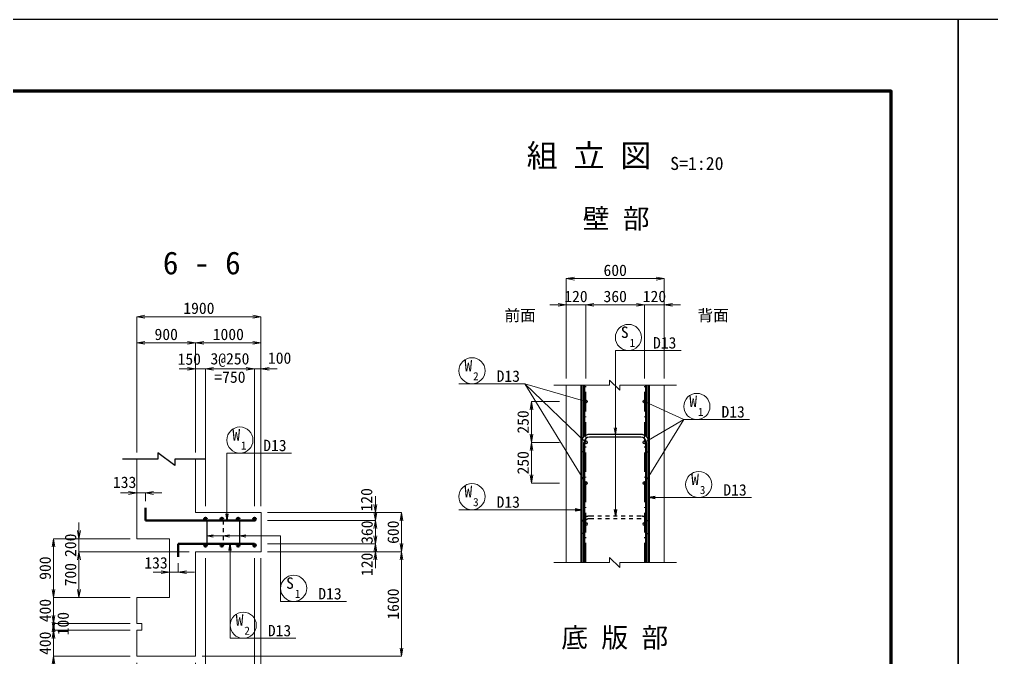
# Model space of a CAD drawing. Header units: millimetres. Extents: x 169470 to 758170, y -17820 to 11880.
# Drawn here: x 449460 to 464332, y 2110 to 11880 of the extents above; entities that cross this region are included whole.
import ezdxf
from ezdxf.enums import TextEntityAlignment as Align

# ---------------------------------------------------------------- set-up
doc = ezdxf.new("R2010")
doc.units = ezdxf.units.MM
doc.header["$LTSCALE"] = 50
doc.header["$PDSIZE"] = 300
for name, pattern in [('CONTINU', [0]), ('SXF_一点短鎖線', [9.25, 6, -1.5, 0.25, -1.5]), ('SXF_跳び破線', [12, 6, -6])]:
    doc.linetypes.add(name, pattern=pattern)
doc.layers.get('Defpoints').update_dxf_attribs({"color": 151})
for name, color, linetype, lineweight in [('D-BGD', 7, 'Continuous', 13), ('D-BMK', 2, 'SXF_一点短鎖線', 13), ('D-STR', 1, 'Continuous', 50), ('D-STR-DIM', 7, 'Continuous', 13), ('D-STR-HTXT', 7, 'Continuous', 13), ('D-STR-STR2', 6, 'Continuous', 25), ('D-STR-STR2 @ 1', 6, 'Continuous', 25), ('D-STR-STR3', 4, 'Continuous', 25), ('D-STR-TXT', 7, 'Continuous', 13), ('D-TTL', 2, 'Continuous', 140)]:
    doc.layers.add(name, color=color, linetype=linetype, lineweight=lineweight)
doc.styles.add('MS ゴシック', font='MS Gothic.ttf')
doc.styles.add('YOKO_GOTHIC', font='MS Gothic.ttf')
doc.dimstyles.new('DIM-50', dxfattribs={"dimscale": 50, "dimtxt": 3.5, "dimasz": 2.5, "dimexe": 0, "dimexo": 2, "dimgap": 0.8, "dimtad": 1, "dimdec": 0, "dimzin": 1, "dimdsep": 46, "dimtxsty": 'MS ゴシック', "dimblk": 'OPEN', "dimcen": 0.1, "dimclrd": 256, "dimclre": 256, "dimclrt": 256, "dimaunit": 1, "dimadec": 3, "dimazin": 0, "dimtfac": 1, "dimtdec": 0, "dimtix": 1, "dimtmove": 2, "dimatfit": 3, "dimldrblk": 'OPEN', "dimfxl": 1, "dimlwd": -1, "dimlwe": -1, "dimarcsym": 2})
doc.dimstyles.new('DIM-50-20', dxfattribs={"dimscale": 50, "dimtxt": 3.5, "dimasz": 2.5, "dimexe": 0, "dimexo": 2, "dimgap": 0.8, "dimtad": 1, "dimdec": 0, "dimlfac": 0.4, "dimzin": 1, "dimdsep": 46, "dimtxsty": 'MS ゴシック', "dimblk": 'OPEN', "dimcen": 0.1, "dimclrd": 256, "dimclre": 256, "dimclrt": 256, "dimaunit": 1, "dimadec": 3, "dimazin": 0, "dimtfac": 1, "dimtdec": 0, "dimtix": 1, "dimtmove": 2, "dimatfit": 3, "dimldrblk": 'OPEN', "dimfxl": 1, "dimlwd": -1, "dimlwe": -1, "dimarcsym": 2})
doc.dimstyles.new('S50', dxfattribs={"dimscale": 50, "dimtxt": 3.5, "dimasz": 2, "dimexe": 1, "dimexo": 1, "dimgap": 1, "dimtad": 1, "dimdec": 0, "dimzin": 1, "dimdsep": 46, "dimtxsty": 'YOKO_GOTHIC', "dimblk": 'OPEN', "dimcen": 0, "dimclrd": 256, "dimclre": 256, "dimclrt": 256, "dimaunit": 1, "dimadec": 3, "dimazin": 0, "dimtfac": 1, "dimtdec": 0, "dimtix": 1, "dimtmove": 2, "dimatfit": 3, "dimldrblk": 'OPEN', "dimfxl": 1, "dimlwd": -1, "dimlwe": -1, "dimarcsym": 0})

# ---------------------------------------------------------------- blocks, each defined once
blk = doc.blocks.new('_Open')
at = {"color": 0, "linetype": 'ByBlock', "lineweight": -2}
for p, q in [((-1, 0.17), (0, 0)), ((-1, -0.17), (0, 0)), ((0, 0), (-1, 0))]:
    blk.add_line(p, q, dxfattribs=at)
blk = doc.blocks.new('*D612')
at = {"layer": 'D-STR-DIM', "transparency": 16777216}
for p, q in [((449981, 2654), (449981, 2779)), ((451155, 2529), (449981, 2529)), ((449981, 2129), (449981, 2529)), ((451155, 2129), (449981, 2129)), ((449981, 2004), (449981, 1879))]:
    blk.add_line(p, q, dxfattribs=at)
at = {"layer": 'Defpoints', "color": 0, "transparency": 16777216}
for p in [(449981, 2529), (451255, 2529), (451255, 2129)]:
    blk.add_point(p, dxfattribs=at)
at = {"layer": 'D-STR-DIM', "transparency": 16777216, "xscale": 125, "yscale": 125, "zscale": 125}
for p, rotation in [((449981, 2529), 270), ((449981, 2129), 90)]:
    blk.add_blockref('_Open', p, dxfattribs=dict(at, rotation=rotation))
at = {"layer": 'D-STR-DIM', "transparency": 16777216, "insert": (449854, 2329), "char_height": 175, "attachment_point": 5, "rotation": 90, "style": 'MS ゴシック'}
blk.add_mtext('400', dxfattribs=at)
blk = doc.blocks.new('*D613')
at = {"layer": 'D-STR-DIM', "transparency": 16777216}
for p, q in [((449981, 2754), (449981, 2879)), ((451155, 2629), (449981, 2629)), ((449981, 2529), (449981, 2629)), ((451155, 2529), (449981, 2529)), ((449981, 2404), (449981, 2279))]:
    blk.add_line(p, q, dxfattribs=at)
at = {"layer": 'Defpoints', "color": 0, "transparency": 16777216}
for p in [(449981, 2629), (451255, 2629), (451255, 2529)]:
    blk.add_point(p, dxfattribs=at)
at = {"layer": 'D-STR-DIM', "transparency": 16777216, "xscale": 125, "yscale": 125, "zscale": 125}
for p, rotation in [((449981, 2629), 270), ((449981, 2529), 90)]:
    blk.add_blockref('_Open', p, dxfattribs=dict(at, rotation=rotation))
at = {"layer": 'D-STR-DIM', "transparency": 16777216, "insert": (450129, 2629), "char_height": 175, "attachment_point": 5, "rotation": 90, "style": 'MS ゴシック'}
blk.add_mtext('100', dxfattribs=at)
blk = doc.blocks.new('*D614')
at = {"layer": 'D-STR-DIM', "transparency": 16777216}
for p, q in [((449981, 3154), (449981, 3279)), ((451155, 3029), (449981, 3029)), ((449981, 2629), (449981, 3029)), ((451155, 2629), (449981, 2629)), ((449981, 2504), (449981, 2379))]:
    blk.add_line(p, q, dxfattribs=at)
at = {"layer": 'Defpoints', "color": 0, "transparency": 16777216}
for p in [(449981, 3029), (451255, 3029), (451255, 2629)]:
    blk.add_point(p, dxfattribs=at)
at = {"layer": 'D-STR-DIM', "transparency": 16777216, "xscale": 125, "yscale": 125, "zscale": 125}
for p, rotation in [((449981, 3029), 270), ((449981, 2629), 90)]:
    blk.add_blockref('_Open', p, dxfattribs=dict(at, rotation=rotation))
at = {"layer": 'D-STR-DIM', "transparency": 16777216, "insert": (449854, 2829), "char_height": 175, "attachment_point": 5, "rotation": 90, "style": 'MS ゴシック'}
blk.add_mtext('400', dxfattribs=at)
blk = doc.blocks.new('*D615')
at = {"layer": 'D-STR-DIM', "transparency": 16777216}
for p, q in [((452055, 3729), (450370, 3729)), ((450370, 3154), (450370, 3604)), ((451155, 3029), (450370, 3029))]:
    blk.add_line(p, q, dxfattribs=at)
at = {"layer": 'Defpoints', "color": 0, "transparency": 16777216}
for p in [(450370, 3729), (452155, 3729), (451255, 3029)]:
    blk.add_point(p, dxfattribs=at)
at = {"layer": 'D-STR-DIM', "transparency": 16777216, "xscale": 125, "yscale": 125, "zscale": 125}
for p, rotation in [((450370, 3729), 90), ((450370, 3029), 270)]:
    blk.add_blockref('_Open', p, dxfattribs=dict(at, rotation=rotation))
at = {"layer": 'D-STR-DIM', "transparency": 16777216, "insert": (450242, 3379), "char_height": 175, "attachment_point": 5, "rotation": 90, "style": 'MS ゴシック'}
blk.add_mtext('700', dxfattribs=at)
blk = doc.blocks.new('*D616')
at = {"layer": 'D-STR-DIM', "transparency": 16777216}
for p, q in [((450370, 4054), (450370, 4179)), ((451155, 3929), (450370, 3929)), ((450370, 3729), (450370, 3929)), ((452055, 3729), (450370, 3729)), ((450370, 3604), (450370, 3479))]:
    blk.add_line(p, q, dxfattribs=at)
at = {"layer": 'Defpoints', "color": 0, "transparency": 16777216}
for p in [(450370, 3929), (451255, 3929), (452155, 3729)]:
    blk.add_point(p, dxfattribs=at)
at = {"layer": 'D-STR-DIM', "transparency": 16777216, "xscale": 125, "yscale": 125, "zscale": 125}
for p, rotation in [((450370, 3929), 270), ((450370, 3729), 90)]:
    blk.add_blockref('_Open', p, dxfattribs=dict(at, rotation=rotation))
at = {"layer": 'D-STR-DIM', "transparency": 16777216, "insert": (450242, 3829), "char_height": 175, "attachment_point": 5, "rotation": 90, "style": 'MS ゴシック'}
blk.add_mtext('200', dxfattribs=at)
blk = doc.blocks.new('*D617')
at = {"layer": 'D-STR-DIM', "transparency": 16777216}
for p, q in [((451155, 3929), (449981, 3929)), ((449981, 3804), (449981, 3154)), ((451155, 3029), (449981, 3029))]:
    blk.add_line(p, q, dxfattribs=at)
at = {"layer": 'Defpoints', "color": 0, "transparency": 16777216}
for p in [(451255, 3929), (449981, 3029), (451255, 3029)]:
    blk.add_point(p, dxfattribs=at)
at = {"layer": 'D-STR-DIM', "transparency": 16777216, "xscale": 125, "yscale": 125, "zscale": 125}
for p, rotation in [((449981, 3929), 90), ((449981, 3029), 270)]:
    blk.add_blockref('_Open', p, dxfattribs=dict(at, rotation=rotation))
at = {"layer": 'D-STR-DIM', "transparency": 16777216, "insert": (449854, 3479), "char_height": 175, "attachment_point": 5, "rotation": 90, "style": 'MS ゴシック'}
blk.add_mtext('900', dxfattribs=at)
blk = doc.blocks.new('a')
at = {"layer": 'D-STR-STR2', "lineweight": 50}
for radius in [20, 10]:
    blk.add_circle((0, 0), radius, dxfattribs=at)
blk = doc.blocks.new('*D618')
at = {"layer": 'D-STR-DIM', "transparency": 16777216}
for p, q in [((452155, 5248), (452155, 6929)), ((452280, 6929), (453030, 6929)), ((453155, 4429), (453155, 6929))]:
    blk.add_line(p, q, dxfattribs=at)
at = {"layer": 'Defpoints', "color": 0, "transparency": 16777216}
for p in [(453155, 6929), (452155, 5148), (453155, 4329)]:
    blk.add_point(p, dxfattribs=at)
at = {"layer": 'D-STR-DIM', "transparency": 16777216, "xscale": 125, "yscale": 125, "zscale": 125, "rotation": 180}
blk.add_blockref('_Open', (452155, 6929), dxfattribs=at)
at = {"layer": 'D-STR-DIM', "transparency": 16777216, "xscale": 125, "yscale": 125, "zscale": 125}
blk.add_blockref('_Open', (453155, 6929), dxfattribs=at)
at = {"layer": 'D-STR-DIM', "transparency": 16777216, "insert": (452655, 7057), "char_height": 175, "attachment_point": 5, "style": 'MS ゴシック'}
blk.add_mtext('1000', dxfattribs=at)
blk = doc.blocks.new('*D619')
at = {"layer": 'D-STR-DIM', "transparency": 16777216}
for p, q in [((451255, 5248), (451255, 6929)), ((451380, 6929), (452030, 6929)), ((452155, 5248), (452155, 6929))]:
    blk.add_line(p, q, dxfattribs=at)
at = {"layer": 'Defpoints', "color": 0, "transparency": 16777216}
for p in [(452155, 6929), (451255, 5148), (452155, 5148)]:
    blk.add_point(p, dxfattribs=at)
at = {"layer": 'D-STR-DIM', "transparency": 16777216, "xscale": 125, "yscale": 125, "zscale": 125, "rotation": 180}
blk.add_blockref('_Open', (451255, 6929), dxfattribs=at)
at = {"layer": 'D-STR-DIM', "transparency": 16777216, "xscale": 125, "yscale": 125, "zscale": 125}
blk.add_blockref('_Open', (452155, 6929), dxfattribs=at)
at = {"layer": 'D-STR-DIM', "transparency": 16777216, "insert": (451705, 7057), "char_height": 175, "attachment_point": 5, "style": 'MS ゴシック'}
blk.add_mtext('900', dxfattribs=at)
blk = doc.blocks.new('*D620')
at = {"layer": 'D-STR-DIM', "transparency": 16777216}
for p, q in [((452305, 4429), (452305, 6529)), ((452430, 6529), (452930, 6529)), ((453055, 4429), (453055, 6529))]:
    blk.add_line(p, q, dxfattribs=at)
at = {"layer": 'Defpoints', "color": 0, "transparency": 16777216}
for p in [(453055, 6529), (452305, 4329), (453055, 4329)]:
    blk.add_point(p, dxfattribs=at)
at = {"layer": 'D-STR-DIM', "transparency": 16777216, "xscale": 125, "yscale": 125, "zscale": 125, "rotation": 180}
blk.add_blockref('_Open', (452305, 6529), dxfattribs=at)
at = {"layer": 'D-STR-DIM', "transparency": 16777216, "xscale": 125, "yscale": 125, "zscale": 125}
blk.add_blockref('_Open', (453055, 6529), dxfattribs=at)
at = {"layer": 'D-STR-DIM', "transparency": 16777216, "char_height": 175, "attachment_point": 5, "style": 'MS ゴシック'}
for s, insert in [('3@250', (452680, 6666)), ('=750', (452680, 6402))]:
    blk.add_mtext(s, dxfattribs=dict(at, insert=insert))
blk = doc.blocks.new('*D621')
at = {"layer": 'D-STR-DIM', "transparency": 16777216}
for p, q in [((452030, 6529), (451905, 6529)), ((452155, 5248), (452155, 6529)), ((452155, 6529), (452305, 6529)), ((452305, 4429), (452305, 6529)), ((452430, 6529), (452555, 6529))]:
    blk.add_line(p, q, dxfattribs=at)
at = {"layer": 'Defpoints', "color": 0, "transparency": 16777216}
for p in [(452305, 6529), (452155, 5148), (452305, 4329)]:
    blk.add_point(p, dxfattribs=at)
at = {"layer": 'D-STR-DIM', "transparency": 16777216, "xscale": 125, "yscale": 125, "zscale": 125}
blk.add_blockref('_Open', (452155, 6529), dxfattribs=at)
at = {"layer": 'D-STR-DIM', "transparency": 16777216, "xscale": 125, "yscale": 125, "zscale": 125, "rotation": 180}
blk.add_blockref('_Open', (452305, 6529), dxfattribs=at)
at = {"layer": 'D-STR-DIM', "transparency": 16777216, "insert": (452058, 6678), "char_height": 175, "attachment_point": 5, "style": 'MS ゴシック'}
blk.add_mtext('150', dxfattribs=at)
blk = doc.blocks.new('*D622')
at = {"layer": 'D-STR-DIM', "transparency": 16777216}
for p, q in [((452930, 6529), (452805, 6529)), ((453055, 4429), (453055, 6529)), ((453055, 6529), (453155, 6529)), ((453155, 4429), (453155, 6529)), ((453280, 6529), (453405, 6529))]:
    blk.add_line(p, q, dxfattribs=at)
at = {"layer": 'Defpoints', "color": 0, "transparency": 16777216}
for p in [(453155, 6529), (453055, 4329), (453155, 4329)]:
    blk.add_point(p, dxfattribs=at)
at = {"layer": 'D-STR-DIM', "transparency": 16777216, "xscale": 125, "yscale": 125, "zscale": 125}
blk.add_blockref('_Open', (453055, 6529), dxfattribs=at)
at = {"layer": 'D-STR-DIM', "transparency": 16777216, "xscale": 125, "yscale": 125, "zscale": 125, "rotation": 180}
blk.add_blockref('_Open', (453155, 6529), dxfattribs=at)
at = {"layer": 'D-STR-DIM', "transparency": 16777216, "insert": (453440, 6694), "char_height": 175, "attachment_point": 5, "style": 'MS ゴシック'}
blk.add_mtext('100', dxfattribs=at)
blk = doc.blocks.new('*D623')
at = {"layer": 'D-STR-DIM', "transparency": 16777216}
for p, q in [((451255, 5248), (451255, 7329)), ((451380, 7329), (453030, 7329)), ((453155, 4429), (453155, 7329))]:
    blk.add_line(p, q, dxfattribs=at)
at = {"layer": 'Defpoints', "color": 0, "transparency": 16777216}
for p in [(453155, 7329), (451255, 5148), (453155, 4329)]:
    blk.add_point(p, dxfattribs=at)
at = {"layer": 'D-STR-DIM', "transparency": 16777216, "xscale": 125, "yscale": 125, "zscale": 125, "rotation": 180}
blk.add_blockref('_Open', (451255, 7329), dxfattribs=at)
at = {"layer": 'D-STR-DIM', "transparency": 16777216, "xscale": 125, "yscale": 125, "zscale": 125}
blk.add_blockref('_Open', (453155, 7329), dxfattribs=at)
at = {"layer": 'D-STR-DIM', "transparency": 16777216, "insert": (452205, 7457), "char_height": 175, "attachment_point": 5, "style": 'MS ゴシック'}
blk.add_mtext('1900', dxfattribs=at)
blk = doc.blocks.new('*D624')
at = {"layer": 'D-STR-DIM', "transparency": 16777216}
for p, q in [((454905, 4334), (454905, 4459)), ((453255, 4209), (454905, 4209)), ((454905, 4209), (454905, 3849)), ((453255, 3849), (454905, 3849)), ((454905, 3724), (454905, 3599))]:
    blk.add_line(p, q, dxfattribs=at)
at = {"layer": 'Defpoints', "color": 0, "transparency": 16777216}
for p in [(453155, 4209), (453155, 3849), (454905, 3849)]:
    blk.add_point(p, dxfattribs=at)
at = {"layer": 'D-STR-DIM', "transparency": 16777216, "xscale": 125, "yscale": 125, "zscale": 125}
for p, rotation in [((454905, 4209), 270), ((454905, 3849), 90)]:
    blk.add_blockref('_Open', p, dxfattribs=dict(at, rotation=rotation))
at = {"layer": 'D-STR-DIM', "transparency": 16777216, "insert": (454778, 4029), "char_height": 175, "attachment_point": 5, "rotation": 90, "style": 'MS ゴシック'}
blk.add_mtext('360', dxfattribs=at)
blk = doc.blocks.new('*D625')
at = {"layer": 'D-STR-DIM', "transparency": 16777216}
for p, q in [((454905, 3974), (454905, 4099)), ((453255, 3849), (454905, 3849)), ((453255, 3729), (454905, 3729)), ((454905, 3849), (454905, 3729)), ((454905, 3604), (454905, 3479))]:
    blk.add_line(p, q, dxfattribs=at)
at = {"layer": 'Defpoints', "color": 0, "transparency": 16777216}
for p in [(453155, 3849), (453155, 3729), (454905, 3729)]:
    blk.add_point(p, dxfattribs=at)
at = {"layer": 'D-STR-DIM', "transparency": 16777216, "xscale": 125, "yscale": 125, "zscale": 125}
for p, rotation in [((454905, 3849), 270), ((454905, 3729), 90)]:
    blk.add_blockref('_Open', p, dxfattribs=dict(at, rotation=rotation))
at = {"layer": 'D-STR-DIM', "transparency": 16777216, "insert": (454777, 3537), "char_height": 175, "attachment_point": 5, "rotation": 90, "style": 'MS ゴシック'}
blk.add_mtext('120', dxfattribs=at)
blk = doc.blocks.new('*D626')
at = {"layer": 'D-STR-DIM', "transparency": 16777216}
for p, q in [((453255, 4329), (455305, 4329)), ((455305, 3854), (455305, 4204)), ((453255, 3729), (455305, 3729))]:
    blk.add_line(p, q, dxfattribs=at)
at = {"layer": 'Defpoints', "color": 0, "transparency": 16777216}
for p in [(453155, 4329), (455305, 4329), (453155, 3729)]:
    blk.add_point(p, dxfattribs=at)
at = {"layer": 'D-STR-DIM', "transparency": 16777216, "xscale": 125, "yscale": 125, "zscale": 125}
for p, rotation in [((455305, 4329), 90), ((455305, 3729), 270)]:
    blk.add_blockref('_Open', p, dxfattribs=dict(at, rotation=rotation))
at = {"layer": 'D-STR-DIM', "transparency": 16777216, "insert": (455178, 4029), "char_height": 175, "attachment_point": 5, "rotation": 90, "style": 'MS ゴシック'}
blk.add_mtext('600', dxfattribs=at)
blk = doc.blocks.new('*D627')
at = {"layer": 'D-STR-DIM', "transparency": 16777216}
for p, q in [((454905, 4454), (454905, 4579)), ((453255, 4329), (454905, 4329)), ((454905, 4329), (454905, 4209)), ((453255, 4209), (454905, 4209)), ((454905, 4084), (454905, 3959))]:
    blk.add_line(p, q, dxfattribs=at)
at = {"layer": 'Defpoints', "color": 0, "transparency": 16777216}
for p in [(453155, 4329), (453155, 4209), (454905, 4209)]:
    blk.add_point(p, dxfattribs=at)
at = {"layer": 'D-STR-DIM', "transparency": 16777216, "xscale": 125, "yscale": 125, "zscale": 125}
for p, rotation in [((454905, 4329), 270), ((454905, 4209), 90)]:
    blk.add_blockref('_Open', p, dxfattribs=dict(at, rotation=rotation))
at = {"layer": 'D-STR-DIM', "transparency": 16777216, "insert": (454771, 4525), "char_height": 175, "attachment_point": 5, "rotation": 90, "style": 'MS ゴシック'}
blk.add_mtext('120', dxfattribs=at)
blk = doc.blocks.new('*D628')
at = {"layer": 'D-STR-DIM', "transparency": 16777216}
for p, q in [((453255, 3729), (455305, 3729)), ((455305, 2254), (455305, 3604)), ((452255, 2129), (455305, 2129))]:
    blk.add_line(p, q, dxfattribs=at)
at = {"layer": 'Defpoints', "color": 0, "transparency": 16777216}
for p in [(453155, 3729), (455305, 3729), (452155, 2129)]:
    blk.add_point(p, dxfattribs=at)
at = {"layer": 'D-STR-DIM', "transparency": 16777216, "xscale": 125, "yscale": 125, "zscale": 125}
for p, rotation in [((455305, 3729), 90), ((455305, 2129), 270)]:
    blk.add_blockref('_Open', p, dxfattribs=dict(at, rotation=rotation))
at = {"layer": 'D-STR-DIM', "transparency": 16777216, "insert": (455178, 2929), "char_height": 175, "attachment_point": 5, "rotation": 90, "style": 'MS ゴシック'}
blk.add_mtext('1600', dxfattribs=at)
blk = doc.blocks.new('*D629')
at = {"layer": 'D-STR-DIM', "transparency": 16777216}
for p, q in [((451255, 2029), (451255, -271)), ((452155, 2029), (452155, -271)), ((451380, -271), (452030, -271))]:
    blk.add_line(p, q, dxfattribs=at)
at = {"layer": 'Defpoints', "color": 0, "transparency": 16777216}
for p in [(451255, 2129), (452155, 2129), (452155, -271)]:
    blk.add_point(p, dxfattribs=at)
at = {"layer": 'D-STR-DIM', "transparency": 16777216, "xscale": 125, "yscale": 125, "zscale": 125, "rotation": 180}
blk.add_blockref('_Open', (451255, -271), dxfattribs=at)
at = {"layer": 'D-STR-DIM', "transparency": 16777216, "xscale": 125, "yscale": 125, "zscale": 125}
blk.add_blockref('_Open', (452155, -271), dxfattribs=at)
at = {"layer": 'D-STR-DIM', "transparency": 16777216, "insert": (451705, -143), "char_height": 175, "attachment_point": 5, "style": 'MS ゴシック'}
blk.add_mtext('900', dxfattribs=at)
blk = doc.blocks.new('*D630')
at = {"layer": 'D-STR-DIM', "transparency": 16777216}
for p, q in [((453155, 3629), (453155, -271)), ((452155, 2029), (452155, -271)), ((452280, -271), (453030, -271))]:
    blk.add_line(p, q, dxfattribs=at)
at = {"layer": 'Defpoints', "color": 0, "transparency": 16777216}
for p in [(453155, 3729), (452155, 2129), (453155, -271)]:
    blk.add_point(p, dxfattribs=at)
at = {"layer": 'D-STR-DIM', "transparency": 16777216, "xscale": 125, "yscale": 125, "zscale": 125, "rotation": 180}
blk.add_blockref('_Open', (452155, -271), dxfattribs=at)
at = {"layer": 'D-STR-DIM', "transparency": 16777216, "xscale": 125, "yscale": 125, "zscale": 125}
blk.add_blockref('_Open', (453155, -271), dxfattribs=at)
at = {"layer": 'D-STR-DIM', "transparency": 16777216, "insert": (452655, -143), "char_height": 175, "attachment_point": 5, "style": 'MS ゴシック'}
blk.add_mtext('1000', dxfattribs=at)
blk = doc.blocks.new('*D631')
at = {"layer": 'D-STR-DIM', "transparency": 16777216}
for p, q in [((453055, 3629), (453055, 129)), ((453155, 3629), (453155, 129)), ((452930, 129), (452805, 129)), ((453155, 129), (453055, 129)), ((453280, 129), (453405, 129))]:
    blk.add_line(p, q, dxfattribs=at)
at = {"layer": 'Defpoints', "color": 0, "transparency": 16777216}
for p in [(453055, 3729), (453155, 3729), (453055, 129)]:
    blk.add_point(p, dxfattribs=at)
at = {"layer": 'D-STR-DIM', "transparency": 16777216, "xscale": 125, "yscale": 125, "zscale": 125}
blk.add_blockref('_Open', (453055, 129), dxfattribs=at)
at = {"layer": 'D-STR-DIM', "transparency": 16777216, "xscale": 125, "yscale": 125, "zscale": 125, "rotation": 180}
blk.add_blockref('_Open', (453155, 129), dxfattribs=at)
at = {"layer": 'D-STR-DIM', "transparency": 16777216, "insert": (453374, 259), "char_height": 175, "attachment_point": 5, "style": 'MS ゴシック'}
blk.add_mtext('100', dxfattribs=at)
blk = doc.blocks.new('*D632')
at = {"layer": 'D-STR-DIM', "transparency": 16777216}
for p, q in [((452305, 3629), (452305, 129)), ((453055, 3629), (453055, 129)), ((452930, 129), (452430, 129))]:
    blk.add_line(p, q, dxfattribs=at)
at = {"layer": 'Defpoints', "color": 0, "transparency": 16777216}
for p in [(452305, 3729), (453055, 3729), (452305, 129)]:
    blk.add_point(p, dxfattribs=at)
at = {"layer": 'D-STR-DIM', "transparency": 16777216, "xscale": 125, "yscale": 125, "zscale": 125, "rotation": 180}
blk.add_blockref('_Open', (452305, 129), dxfattribs=at)
at = {"layer": 'D-STR-DIM', "transparency": 16777216, "xscale": 125, "yscale": 125, "zscale": 125}
blk.add_blockref('_Open', (453055, 129), dxfattribs=at)
at = {"layer": 'D-STR-DIM', "transparency": 16777216, "insert": (452680, 405), "char_height": 175, "attachment_point": 5, "style": 'MS ゴシック'}
blk.add_mtext('3@250\\P=750', dxfattribs=at)
blk = doc.blocks.new('*D633')
at = {"layer": 'D-STR-DIM', "transparency": 16777216}
for p, q in [((452305, 3629), (452305, 129)), ((452155, 2029), (452155, 129)), ((452030, 129), (451905, 129)), ((452305, 129), (452155, 129)), ((452430, 129), (452555, 129))]:
    blk.add_line(p, q, dxfattribs=at)
at = {"layer": 'Defpoints', "color": 0, "transparency": 16777216}
for p in [(452305, 3729), (452155, 2129), (452155, 129)]:
    blk.add_point(p, dxfattribs=at)
at = {"layer": 'D-STR-DIM', "transparency": 16777216, "xscale": 125, "yscale": 125, "zscale": 125}
blk.add_blockref('_Open', (452155, 129), dxfattribs=at)
at = {"layer": 'D-STR-DIM', "transparency": 16777216, "xscale": 125, "yscale": 125, "zscale": 125, "rotation": 180}
blk.add_blockref('_Open', (452305, 129), dxfattribs=at)
at = {"layer": 'D-STR-DIM', "transparency": 16777216, "insert": (452089, 276), "char_height": 175, "attachment_point": 5, "style": 'MS ゴシック'}
blk.add_mtext('150', dxfattribs=at)
blk = doc.blocks.new('*D634')
at = {"layer": 'D-STR-DIM', "transparency": 16777216}
for p, q in [((451130, 4630), (451005, 4630)), ((451255, 4730), (451255, 4630)), ((451255, 4630), (451388, 4630)), ((451388, 4504), (451388, 4630)), ((451513, 4630), (451638, 4630))]:
    blk.add_line(p, q, dxfattribs=at)
at = {"layer": 'Defpoints', "color": 0, "transparency": 16777216}
for p in [(451255, 4630), (451388, 4630), (451388, 4404)]:
    blk.add_point(p, dxfattribs=at)
at = {"layer": 'D-STR-DIM', "transparency": 16777216, "xscale": 125, "yscale": 125, "zscale": 125}
blk.add_blockref('_Open', (451255, 4630), dxfattribs=at)
at = {"layer": 'D-STR-DIM', "transparency": 16777216, "xscale": 125, "yscale": 125, "zscale": 125, "rotation": 180}
blk.add_blockref('_Open', (451388, 4630), dxfattribs=at)
at = {"layer": 'D-STR-DIM', "transparency": 16777216, "insert": (451069, 4792), "char_height": 175, "attachment_point": 5, "style": 'MS ゴシック'}
blk.add_mtext('133', dxfattribs=at)
blk = doc.blocks.new('*D635')
at = {"layer": 'D-STR-DIM', "transparency": 16777216}
for p, q in [((451754, 3518), (451754, 3418)), ((451888, 3554), (451888, 3418)), ((451629, 3418), (451504, 3418)), ((451754, 3418), (451888, 3418)), ((452013, 3418), (452138, 3418))]:
    blk.add_line(p, q, dxfattribs=at)
at = {"layer": 'Defpoints', "color": 0, "transparency": 16777216}
for p in [(451888, 3654), (451754, 3418), (451888, 3418)]:
    blk.add_point(p, dxfattribs=at)
at = {"layer": 'D-STR-DIM', "transparency": 16777216, "xscale": 125, "yscale": 125, "zscale": 125}
blk.add_blockref('_Open', (451754, 3418), dxfattribs=at)
at = {"layer": 'D-STR-DIM', "transparency": 16777216, "xscale": 125, "yscale": 125, "zscale": 125, "rotation": 180}
blk.add_blockref('_Open', (451888, 3418), dxfattribs=at)
at = {"layer": 'D-STR-DIM', "transparency": 16777216, "insert": (451549, 3559), "char_height": 175, "attachment_point": 5, "style": 'MS ゴシック'}
blk.add_mtext('133', dxfattribs=at)
blk = doc.blocks.new('*D638')
at = {"layer": 'D-STR-DIM', "transparency": 16777216}
for p, q in [((457699, 7511), (457574, 7511)), ((457824, 6380), (457824, 7511)), ((458124, 7511), (457824, 7511)), ((458124, 6380), (458124, 7511)), ((458249, 7511), (458374, 7511))]:
    blk.add_line(p, q, dxfattribs=at)
at = {"layer": 'Defpoints', "color": 0, "transparency": 16777216}
for p in [(457824, 7511), (457824, 6280), (458124, 6280)]:
    blk.add_point(p, dxfattribs=at)
at = {"layer": 'D-STR-DIM', "transparency": 16777216, "xscale": 125, "yscale": 125, "zscale": 125}
blk.add_blockref('_Open', (457824, 7511), dxfattribs=at)
at = {"layer": 'D-STR-DIM', "transparency": 16777216, "xscale": 125, "yscale": 125, "zscale": 125, "rotation": 180}
blk.add_blockref('_Open', (458124, 7511), dxfattribs=at)
at = {"layer": 'D-STR-DIM', "transparency": 16777216, "insert": (457974, 7638), "char_height": 175, "attachment_point": 5, "style": 'MS ゴシック'}
blk.add_mtext('120', dxfattribs=at)
blk = doc.blocks.new('*D639')
at = {"layer": 'D-STR-DIM', "transparency": 16777216}
for p, q in [((457724, 5405), (457293, 5405)), ((457293, 4905), (457293, 5280)), ((457724, 4780), (457293, 4780))]:
    blk.add_line(p, q, dxfattribs=at)
at = {"layer": 'Defpoints', "color": 0, "transparency": 16777216}
for p in [(457293, 5405), (457824, 5405), (457824, 4780)]:
    blk.add_point(p, dxfattribs=at)
at = {"layer": 'D-STR-DIM', "transparency": 16777216, "xscale": 125, "yscale": 125, "zscale": 125}
for p, rotation in [((457293, 5405), 90), ((457293, 4780), 270)]:
    blk.add_blockref('_Open', p, dxfattribs=dict(at, rotation=rotation))
at = {"layer": 'D-STR-DIM', "transparency": 16777216, "insert": (457165, 5092), "char_height": 175, "attachment_point": 5, "rotation": 90, "style": 'MS ゴシック'}
blk.add_mtext('250', dxfattribs=at)
blk = doc.blocks.new('*D640')
at = {"layer": 'D-STR-DIM', "transparency": 16777216}
for p, q in [((457724, 6030), (457293, 6030)), ((457293, 5530), (457293, 5905)), ((457724, 5405), (457293, 5405))]:
    blk.add_line(p, q, dxfattribs=at)
at = {"layer": 'Defpoints', "color": 0, "transparency": 16777216}
for p in [(457293, 6030), (457824, 6030), (457824, 5405)]:
    blk.add_point(p, dxfattribs=at)
at = {"layer": 'D-STR-DIM', "transparency": 16777216, "xscale": 125, "yscale": 125, "zscale": 125}
for p, rotation in [((457293, 6030), 90), ((457293, 5405), 270)]:
    blk.add_blockref('_Open', p, dxfattribs=dict(at, rotation=rotation))
at = {"layer": 'D-STR-DIM', "transparency": 16777216, "insert": (457165, 5717), "char_height": 175, "attachment_point": 5, "rotation": 90, "style": 'MS ゴシック'}
blk.add_mtext('250', dxfattribs=at)
blk = doc.blocks.new('*D641')
at = {"layer": 'D-STR-DIM', "transparency": 16777216}
for p, q in [((458899, 7511), (458774, 7511)), ((459024, 6380), (459024, 7511)), ((459324, 7511), (459024, 7511)), ((459324, 6380), (459324, 7511)), ((459449, 7511), (459574, 7511))]:
    blk.add_line(p, q, dxfattribs=at)
at = {"layer": 'Defpoints', "color": 0, "transparency": 16777216}
for p in [(459024, 7511), (459024, 6280), (459324, 6280)]:
    blk.add_point(p, dxfattribs=at)
at = {"layer": 'D-STR-DIM', "transparency": 16777216, "xscale": 125, "yscale": 125, "zscale": 125}
blk.add_blockref('_Open', (459024, 7511), dxfattribs=at)
at = {"layer": 'D-STR-DIM', "transparency": 16777216, "xscale": 125, "yscale": 125, "zscale": 125, "rotation": 180}
blk.add_blockref('_Open', (459324, 7511), dxfattribs=at)
at = {"layer": 'D-STR-DIM', "transparency": 16777216, "insert": (459174, 7638), "char_height": 175, "attachment_point": 5, "style": 'MS ゴシック'}
blk.add_mtext('120', dxfattribs=at)
blk = doc.blocks.new('*D642')
at = {"layer": 'D-STR-DIM', "transparency": 16777216}
for p, q in [((457824, 6380), (457824, 7911)), ((459199, 7911), (457949, 7911)), ((459324, 6380), (459324, 7911))]:
    blk.add_line(p, q, dxfattribs=at)
at = {"layer": 'Defpoints', "color": 0, "transparency": 16777216}
for p in [(457824, 7911), (457824, 6280), (459324, 6280)]:
    blk.add_point(p, dxfattribs=at)
at = {"layer": 'D-STR-DIM', "transparency": 16777216, "xscale": 125, "yscale": 125, "zscale": 125, "rotation": 180}
blk.add_blockref('_Open', (457824, 7911), dxfattribs=at)
at = {"layer": 'D-STR-DIM', "transparency": 16777216, "xscale": 125, "yscale": 125, "zscale": 125}
blk.add_blockref('_Open', (459324, 7911), dxfattribs=at)
at = {"layer": 'D-STR-DIM', "transparency": 16777216, "insert": (458574, 8038), "char_height": 175, "attachment_point": 5, "style": 'MS ゴシック'}
blk.add_mtext('600', dxfattribs=at)
blk = doc.blocks.new('*D643')
at = {"layer": 'D-STR-DIM', "transparency": 16777216}
for p, q in [((458124, 6380), (458124, 7511)), ((458899, 7511), (458249, 7511)), ((459024, 6380), (459024, 7511))]:
    blk.add_line(p, q, dxfattribs=at)
at = {"layer": 'Defpoints', "color": 0, "transparency": 16777216}
for p in [(458124, 7511), (458124, 6280), (459024, 6280)]:
    blk.add_point(p, dxfattribs=at)
at = {"layer": 'D-STR-DIM', "transparency": 16777216, "xscale": 125, "yscale": 125, "zscale": 125, "rotation": 180}
blk.add_blockref('_Open', (458124, 7511), dxfattribs=at)
at = {"layer": 'D-STR-DIM', "transparency": 16777216, "xscale": 125, "yscale": 125, "zscale": 125}
blk.add_blockref('_Open', (459024, 7511), dxfattribs=at)
at = {"layer": 'D-STR-DIM', "transparency": 16777216, "insert": (458574, 7638), "char_height": 175, "attachment_point": 5, "style": 'MS ゴシック'}
blk.add_mtext('360', dxfattribs=at)

msp = doc.modelspace()

# ---------------------------------------------------------------- linework, layer by layer
at = {"layer": 'D-BGD'}
for p, q in [((457823.62, 3564.24), (457823.62, 6279.67)), ((459323.62, 3564.24), (459323.62, 6279.67)), ((451255.39, 5147.85), (451255.39, 3929.09)), ((452155.39, 4329.09), (452155.39, 5147.85)), ((452155.39, 4329.09), (453155.39, 4329.09)), ((453155.39, 3729.09), (453155.39, 4329.09)), ((451255.39, 3929.09), (451755.39, 3929.09)), ((451755.39, 3029.09), (451755.39, 3929.09)), ((452155.39, 3729.09), (453155.39, 3729.09)), ((452155.39, 2129.09), (452155.39, 3729.09)), ((451255.39, 2629.09), (451255.39, 3029.09)), ((451755.39, 3029.09), (451255.39, 3029.09)), ((451330.39, 2629.09), (451255.39, 2629.09)), ((451255.39, 2129.09), (451255.39, 2529.09)), ((451255.39, 2529.09), (451330.39, 2529.09)), ((451330.39, 2529.09), (451330.39, 2629.09)), ((452155.39, 2129.09), (451255.39, 2129.09))]:
    msp.add_line(p, q, dxfattribs=at)
at = {"layer": 'D-BMK'}
for p, q in [((458123.61, 3564.24), (458123.61, 6279.67)), ((459023.64, 3564.24), (459023.64, 6279.67))]:
    msp.add_line(p, q, dxfattribs=at)
at = {"layer": 'D-STR'}
for p, q in [((458059.86, 3564.24), (458059.86, 6279.67)), ((458099.86, 5494.59), (458099.86, 6279.67)), ((459047.38, 5494.59), (459047.38, 6279.67)), ((459087.38, 3564.24), (459087.38, 6279.67)), ((458099.86, 3564.24), (458099.86, 5404.7)), ((459047.38, 3564.24), (459047.38, 5402.53)), ((451388.39, 4404.09), (451388.39, 4209.09)), ((451388.39, 4209.09), (453055.39, 4209.09)), ((451888.39, 3849.09), (453055.39, 3849.09)), ((451888.39, 3654.09), (451888.39, 3849.09))]:
    msp.add_line(p, q, dxfattribs=at)
at = {"layer": 'D-STR-HTXT'}
for p, q in [((458576.18, 6811.2), (459582.74, 6811.2)), ((456183.18, 6301), (457189.74, 6301)), ((457189.74, 6301), (458123.61, 6029.68)), ((458123.61, 5404.7), (457189.74, 6301)), ((457189.74, 6301), (458123.61, 4779.73)), ((459023.64, 6029.68), (459623.59, 5754.69)), ((459623.59, 5754.69), (459023.64, 5404.7)), ((459023.64, 4779.73), (459623.59, 5754.69)), ((459623.59, 5754.69), (460630.16, 5754.69)), ((452632.73, 5240.02), (453619.29, 5240.02)), ((459623.59, 4558.96), (460658.69, 4558.96)), ((456183.18, 4373.6), (457189.74, 4373.6)), ((453455.18, 3971.71), (452325.39, 3971.71)), ((453455.18, 2970.02), (453455.18, 3971.71)), ((453455.18, 2970.02), (454461.74, 2970.02)), ((452683.76, 2405.02), (453690.32, 2405.02))]:
    msp.add_line(p, q, dxfattribs=at)
for points in [[(457636.8, 6279.67), (458488.9, 6279.67), (458488.9, 6354.67), (458646.06, 6204.67), (458646.06, 6279.67), (459514.07, 6279.67)], [(457636.8, 3564.24), (458488.9, 3564.24), (458488.9, 3639.24), (458646.06, 3489.25), (458646.06, 3564.24), (459514.07, 3564.24)]]:
    msp.add_lwpolyline(points, dxfattribs=at)
at = {"layer": 'D-STR-HTXT', "lineweight": 25}
msp.add_lwpolyline([(452312.77, 5147.85), (451835.55, 5147.85), (451835.55, 5052.81), (451575.23, 5242.89), (451575.23, 5147.85), (451038.77, 5147.85)], dxfattribs=at)
at = {"layer": 'D-STR-HTXT'}
for centre in [(458776.18, 7011.2), (456383.18, 6501), (459823.59, 5954.69), (452832.73, 5440.02), (459852.13, 4758.96), (456383.18, 4573.6), (453655.18, 3170.02), (452883.76, 2605.02)]:
    msp.add_circle(centre, 200, dxfattribs=at)
at = {"layer": 'D-STR-STR2'}
for centre in [(458123.61, 6029.68), (459023.64, 6029.68), (458123.71, 5404.7), (459023.74, 5404.7), (458123.61, 4779.73), (459023.74, 4779.73), (458123.61, 4154.75), (459023.64, 4154.75)]:
    msp.add_circle(centre, 23.75, dxfattribs=at)
at = {"layer": 'D-STR-STR3'}
for p, q in [((458966.38, 5525.7), (458180.86, 5525.7)), ((458059.86, 5404.7), (458059.86, 5259.7)), ((458099.86, 5404.7), (458099.86, 5259.7)), ((458966.38, 5485.7), (458180.86, 5485.7)), ((459047.38, 5404.7), (459047.38, 5259.7)), ((459087.38, 5404.7), (459087.38, 5259.7)), ((458099.86, 5259.7), (458059.86, 5259.7)), ((459047.38, 5259.7), (459087.38, 5259.7)), ((452325.39, 4209.09), (452325.39, 3849.09)), ((452825.39, 4209.09), (452825.39, 3849.09))]:
    msp.add_line(p, q, dxfattribs=at)
at = {"layer": 'D-STR-STR3', "linetype": 'SXF_跳び破線', "ltscale": 0.2}
for p, q in [((452575.39, 4209.09), (452575.39, 3849.09)), ((458966.38, 4275.75), (458180.86, 4275.75)), ((458966.38, 4235.75), (458180.86, 4235.75)), ((458059.86, 4154.75), (458059.86, 4009.75)), ((458099.86, 4154.75), (458099.86, 4009.75)), ((459047.38, 4154.75), (459047.38, 4009.75)), ((459087.38, 4154.75), (459087.38, 4009.75)), ((458099.86, 4009.75), (458059.86, 4009.75)), ((459047.38, 4009.75), (459087.38, 4009.75))]:
    msp.add_line(p, q, dxfattribs=at)
at = {"layer": 'D-STR-STR3'}
for centre, radius, start, end in [((458180.86, 5404.7), 121, 90, 180), ((458966.38, 5404.7), 121, 0, 90), ((458180.86, 5404.7), 81, 90, 180), ((458966.38, 5404.7), 81, 0, 90)]:
    msp.add_arc(centre, radius, start, end, dxfattribs=at)
at = {"layer": 'D-STR-STR3', "linetype": 'SXF_跳び破線', "ltscale": 0.2}
for centre, radius, start, end in [((458180.86, 4154.75), 121, 90, 180), ((458180.86, 4154.75), 81, 90, 180), ((458966.38, 4154.75), 121, 0, 90), ((458966.38, 4154.75), 81, 0, 90)]:
    msp.add_arc(centre, radius, start, end, dxfattribs=at)
at = {"layer": 'D-TTL'}
msp.add_lwpolyline([(422794.53, 10780), (422794.53, -16720), (462794.53, -16720), (462794.53, 10780)], close=True, dxfattribs=at)
at = {"layer": 'Defpoints', "color": 1}
for points in [[(421769.53, 11880), (421769.53, -17820), (463819.53, -17820), (463819.53, 11880)], [(463819.53, 11880), (463819.53, -17820), (505869.53, -17820), (505869.53, 11880)]]:
    msp.add_lwpolyline(points, close=True, dxfattribs=at)

# ---------------------------------------------------------------- block references
at = {"layer": 'D-STR-HTXT', "yscale": 100, "zscale": 100}
for p, xscale, rotation in [((458576.18, 5525.7), -100, 90), ((452325.39, 3971.71), 100, 180), ((452575.39, 3971.71), 100, 180), ((452825.39, 3971.71), 100, 180)]:
    msp.add_blockref('_Open', p, dxfattribs=dict(at, xscale=xscale, rotation=rotation))
at = {"layer": 'D-STR-STR2 @ 1'}
for p in [(452305.39, 4229.09), (452555.39, 4229.09), (452805.39, 4229.09), (453055.39, 4229.09)]:
    msp.add_blockref('a', p, dxfattribs=at)
at = {"layer": 'D-STR-STR2 @ 1', "xscale": -1, "rotation": 180}
for p in [(452305.39, 3829.09), (452555.39, 3829.09), (452805.39, 3829.09), (453055.39, 3829.09)]:
    msp.add_blockref('a', p, dxfattribs=at)

# ---------------------------------------------------------------- texts
at = {"layer": 'D-STR-TXT', "style": 'YOKO_GOTHIC'}
for s, height, p in [('組 立 図', 350, (458173.62, 9514.99)), ('S=1:20', 200, (459823.39, 9514.99))]:
    msp.add_text(s, height=height, dxfattribs=at).set_placement(p, align=Align.BOTTOM_CENTER)
for s, height, p in [('壁 部', 300, (458587.79, 8680.14)), ('6 - 6', 350, (452249.37, 7976.7)), ('S', 175, (458719.91, 7002.88)), ('1', 125, (458835.57, 6865.08)), ('W', 175, (456326.9, 6492.68)), ('2', 125, (456442.56, 6354.88)), ('W', 175, (459767.32, 5946.37)), ('1', 125, (459882.98, 5808.57)), ('W', 175, (452776.45, 5431.7)), ('1', 125, (452892.11, 5293.9)), ('W', 175, (459795.85, 4750.64)), ('W', 175, (456326.9, 4565.29)), ('3', 125, (459911.51, 4612.84)), ('3', 125, (456442.56, 4427.48)), ('S', 175, (453598.9, 3161.7)), ('1', 125, (453714.56, 3023.9)), ('W', 175, (452827.49, 2596.7)), ('2', 125, (452943.15, 2458.9)), ('底 版 部', 300, (458566.82, 2265.27))]:
    msp.add_text(s, height=height, dxfattribs=at).set_placement(p, align=Align.CENTER)
for s, p in [('前面', (456881.7, 7261.57)), ('背面', (459833.96, 7261.57)), ('D13', (459152.7, 6841.2)), ('D13', (456759.7, 6331)), ('D13', (460200.11, 5784.69)), ('D13', (453189.25, 5270.02)), ('D13', (460228.65, 4588.96)), ('D13', (456759.7, 4403.6)), ('D13', (454031.7, 3000.02)), ('D13', (453260.28, 2435.02))]:
    msp.add_text(s, height=175, dxfattribs=at).set_placement(p)

# ---------------------------------------------------------------- dimensions: what is measured, and where the dimension line sits
at = {"layer": 'D-STR-DIM'}
for base, p1, p2, angle, dimstyle, picture, middle in [((457823.62, 7910.66), (459323.62, 6279.67), (457823.62, 6279.67), 180, 'DIM-50-20', '*D642', (458573.62, 8038.16)), ((457823.62, 7510.66), (458123.61, 6279.67), (457823.62, 6279.67), 180, 'DIM-50-20', '*D638', (457973.62, 7638.16)), ((458123.61, 7510.66), (459023.64, 6279.67), (458123.61, 6279.67), 180, 'DIM-50-20', '*D643', (458573.62, 7638.16)), ((459023.64, 7510.66), (459323.62, 6279.67), (459023.64, 6279.67), 180, 'DIM-50-20', '*D641', (459173.63, 7638.16)), ((457292.89, 6029.68), (457823.62, 5404.7), (457823.62, 6029.68), 90, 'DIM-50-20', '*D640', (457165.39, 5717.19)), ((457292.89, 5404.7), (457823.62, 4779.73), (457823.62, 5404.7), 90, 'DIM-50-20', '*D639', (457165.39, 5092.22)), ((454905.39, 3849.09), (453155.39, 4209.09), (453155.39, 3849.09), 90, 'DIM-50', '*D624', (454777.89, 4029.09)), ((455305.39, 4329.09), (453155.39, 3729.09), (453155.39, 4329.09), 90, 'DIM-50', '*D626', (455177.89, 4029.09)), ((450369.91, 3929.09), (452155.39, 3729.09), (451255.39, 3929.09), 90, 'DIM-50', '*D616', (450242.41, 3829.09)), ((449981.49, 3029.09), (451255.39, 3929.09), (451255.39, 3029.09), 90, 'DIM-50', '*D617', (449853.99, 3479.09)), ((450369.91, 3729.09), (451255.39, 3029.09), (452155.39, 3729.09), 90, 'DIM-50', '*D615', (450242.41, 3379.09)), ((455305.39, 3729.09), (452155.39, 2129.09), (453155.39, 3729.09), 90, 'DIM-50', '*D628', (455177.89, 2929.09)), ((449981.49, 3029.09), (451255.39, 2629.09), (451255.39, 3029.09), 90, 'DIM-50', '*D614', (449853.99, 2829.09)), ((449981.49, 2529.09), (451255.39, 2129.09), (451255.39, 2529.09), 90, 'DIM-50', '*D612', (449853.99, 2329.09))]:
    dim = msp.add_linear_dim(base=base, p1=p1, p2=p2, angle=angle, dimstyle=dimstyle, dxfattribs=at)
    dim.commit()
    dim.dimension.update_dxf_attribs({"geometry": picture, "text_midpoint": middle})
for base, p1, p2, picture, middle in [((453155.39, 7329.09), (451255.39, 5147.85), (453155.39, 4329.09), '*D623', (452205.39, 7456.59)), ((452155.39, 6929.09), (451255.39, 5147.85), (452155.39, 5147.85), '*D619', (451705.39, 7056.59)), ((453155.39, 6929.09), (452155.39, 5147.85), (453155.39, 4329.09), '*D618', (452655.39, 7056.59)), ((453155.39, -270.91), (452155.39, 2129.09), (453155.39, 3729.09), '*D630', (452655.39, -143.41)), ((452155.39, -270.91), (451255.39, 2129.09), (452155.39, 2129.09), '*D629', (451705.39, -143.41))]:
    dim = msp.add_linear_dim(base=base, p1=p1, p2=p2, dimstyle='DIM-50', dxfattribs=at)
    dim.commit()
    dim.dimension.update_dxf_attribs({"geometry": picture, "text_midpoint": middle})
for base, p1, p2, picture, middle in [((452305.39, 6529.09), (452155.39, 5147.85), (452305.39, 4329.09), '*D621', (452057.77, 6678.09)), ((453155.39, 6529.09), (453055.39, 4329.09), (453155.39, 4329.09), '*D622', (453439.57, 6694.09)), ((451388.39, 4630.49), (451255.39, 4630.49), (451388.39, 4404.09), '*D634', (451068.75, 4791.82))]:
    dim = msp.add_linear_dim(base=base, p1=p1, p2=p2, dimstyle='DIM-50', dxfattribs=at)
    dim.commit()
    dim.dimension.update_dxf_attribs({"geometry": picture, "text_midpoint": middle, "dimtype": 160})
dim = msp.add_linear_dim(base=(453055.39, 6529.09), p1=(452305.39, 4329.09), p2=(453055.39, 4329.09), text='3@250\\X=<>', dimstyle='DIM-50', dxfattribs=at)
dim.commit()
dim.dimension.update_dxf_attribs({"geometry": '*D620', "text_midpoint": (452680.39, 6529.09)})
for base, p1, p2, angle, picture, middle in [((454905.39, 4209.09), (453155.39, 4329.09), (453155.39, 4209.09), 90, '*D627', (454771.27, 4524.95)), ((454905.39, 3729.09), (453155.39, 3849.09), (453155.39, 3729.09), 90, '*D625', (454776.57, 3537.09)), ((452155.39, 129.09), (452305.39, 3729.09), (452155.39, 2129.09), 180, '*D633', (452088.68, 276.09)), ((453055.39, 129.09), (453155.39, 3729.09), (453055.39, 3729.09), 180, '*D631', (453373.66, 258.59)), ((449981.49, 2629.09), (451255.39, 2529.09), (451255.39, 2629.09), 90, '*D613', (450129.21, 2629.09))]:
    dim = msp.add_linear_dim(base=base, p1=p1, p2=p2, angle=angle, dimstyle='DIM-50', dxfattribs=at)
    dim.commit()
    dim.dimension.update_dxf_attribs({"geometry": picture, "text_midpoint": middle, "dimtype": 160})
dim = msp.add_linear_dim(base=(452305.39, 129.09), p1=(453055.39, 3729.09), p2=(452305.39, 3729.09), angle=180, text='3@250\\P=<>', dimstyle='DIM-50', dxfattribs=at)
dim.commit()
dim.dimension.update_dxf_attribs({"geometry": '*D632', "text_midpoint": (452680.39, 404.65)})
dim = msp.add_linear_dim(base=(451888.39, 3418.13), p1=(451753.89, 3418.13), p2=(451888.39, 3654.09), text='133', dimstyle='DIM-50', dxfattribs=at)
dim.commit()
dim.dimension.update_dxf_attribs({"geometry": '*D635', "text_midpoint": (451548.56, 3559.23), "dimtype": 160})

# ---------------------------------------------------------------- leaders
at = {"layer": 'D-STR-HTXT', "linetype": 'CONTINU'}
msp.add_leader([(458576.18, 4275.75), (458576.18, 6811.2)], dimstyle='S50', dxfattribs=at)
at = {"layer": 'D-STR-HTXT'}
for points in [[(452632.73, 4209.09), (452632.73, 5240.02)], [(459087.38, 4558.96), (459623.59, 4558.96)], [(458059.86, 4373.6), (457189.74, 4373.6)], [(452683.76, 3849.09), (452683.76, 2405.02)]]:
    msp.add_leader(points, dimstyle='S50', dxfattribs=at)

doc.saveas('drawing.dxf')
